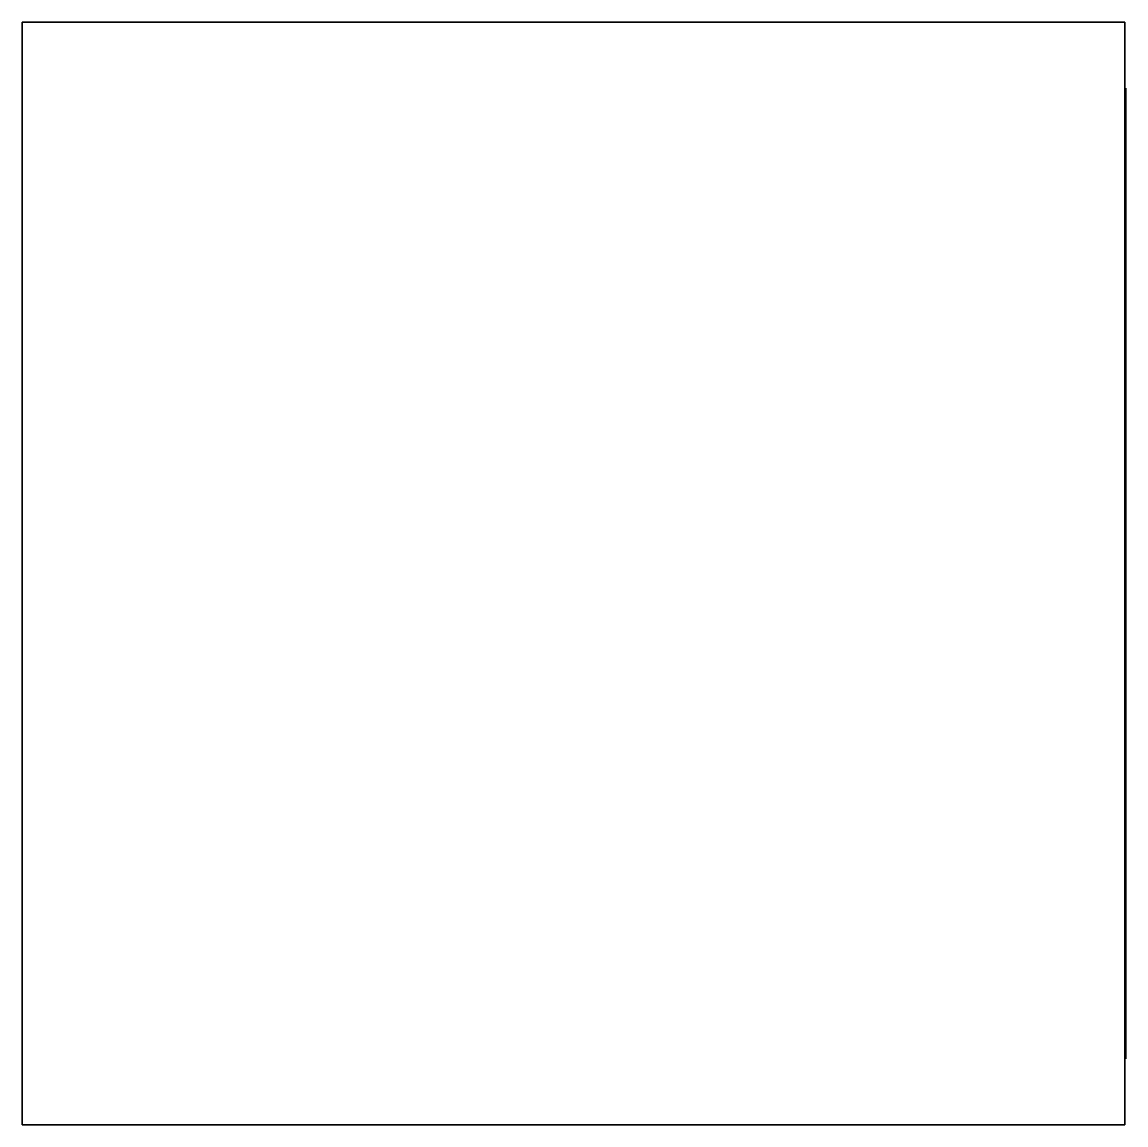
# Model space of a CAD drawing. Extents: x 0 to 901, y 0 to 900.
import ezdxf

# ---------------------------------------------------------------- set-up
doc = ezdxf.new("R2010")
doc.units = 0
doc.header["$MEASUREMENT"] = 0
doc.layers.add('3D', color=4, linetype='CONTINUOUS')

msp = doc.modelspace()

# ---------------------------------------------------------------- linework, layer by layer
at = {"layer": '3D', "linetype": 'CONTINUOUS'}
for points in [[(0, 900), (900, 900), (900, 900, 900), (0, 900, 900)], [(0, 900), (0, 0), (0, 0, 900), (0, 900, 900)], [(900, 900, 900), (0, 900, 900), (0, 0, 900), (900, 0, 900)], [(900, 54, 873), (900, 0, 900), (900, 900, 900), (900, 846, 873)], [(900, 900, 81), (900, 900, 900), (900, 846, 873), (900, 846, 81)], [(900, 0, 81), (900, 900, 81), (900, 900), (900, 0)], [(900, 54, 351), (900, 846, 351), (900, 846, 612), (900, 54, 612)], [(900, 54, 612), (900, 846, 612), (900, 846, 873), (900, 54, 873)], [(900, 54, 81), (900, 846, 81), (900, 846, 351), (900, 54, 351)], [(900.9, 54, 360), (900.9, 846, 360), (900.9, 846, 342), (900.9, 54, 342)], [(900.9, 54, 621), (900.9, 846, 621), (900.9, 846, 603), (900.9, 54, 603)], [(900.9, 342, 405), (900.9, 558, 405), (900.9, 558, 418.5), (900.9, 342, 418.5)], [(900.9, 342, 688.5), (900.9, 558, 688.5), (900.9, 558, 675), (900.9, 342, 675)], [(900.9, 342, 157.5), (900.9, 558, 157.5), (900.9, 558, 144), (900.9, 342, 144)], [(900, 0, 81), (900, 0, 900), (900, 54, 873), (900, 54, 81)], [(0, 0), (900, 0), (900, 0, 900), (0, 0, 900)]]:
    msp.add_3dface(points, dxfattribs=at)

doc.saveas('drawing.dxf')
